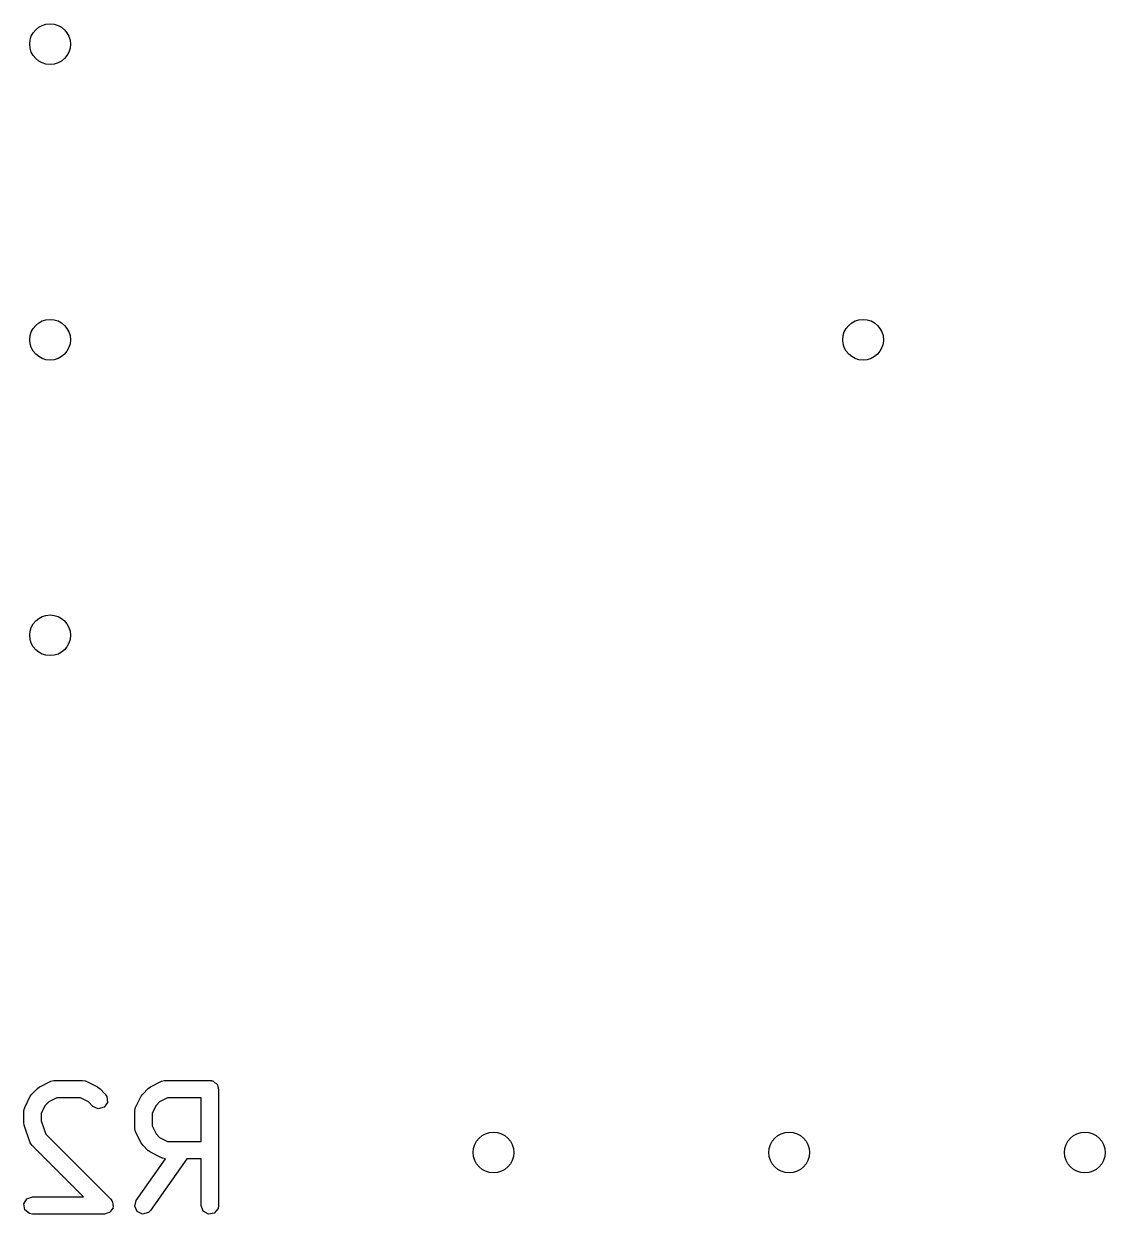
# Model space of a CAD drawing. Extents: x 0.07 to 2.32, y 0.09 to 1.51.
# Drawn here: x 1.9161 to 2.2819, y 1.1041 to 1.5069 of the extents above; entities that cross this region are included whole.
import ezdxf

# ---------------------------------------------------------------- set-up
doc = ezdxf.new("R2010")
doc.units = 0
doc.header["$MEASUREMENT"] = 0
doc.layers.add('BLACK', color=7, linetype='CONTINUOUS')

msp = doc.modelspace()

# ---------------------------------------------------------------- linework, layer by layer
at = {"layer": 'BLACK', "linetype": 'CONTINUOUS'}
for p, q in [((1.9215, 1.14723), (1.92524, 1.1491)), ((1.92524, 1.1491), (1.92623, 1.1494)), ((1.92623, 1.1494), (1.9264, 1.14936)), ((1.9264, 1.14936), (1.92657, 1.14942)), ((1.92657, 1.14942), (1.93594, 1.14942)), ((1.93594, 1.14942), (1.93695, 1.14924)), ((1.93695, 1.14924), (1.93708, 1.14912)), ((1.93708, 1.14912), (1.93726, 1.1491)), ((1.93726, 1.1491), (1.94101, 1.14723)), ((1.95899, 1.14723), (1.96274, 1.1491)), ((1.96274, 1.1491), (1.96372, 1.1494)), ((1.96372, 1.1494), (1.96389, 1.14936)), ((1.96389, 1.14936), (1.96406, 1.14942)), ((1.96406, 1.14942), (1.97906, 1.14942)), ((1.97906, 1.14942), (1.97944, 1.14935)), ((1.97944, 1.14935), (1.97957, 1.14937)), ((1.97957, 1.14937), (1.97969, 1.14931)), ((1.97969, 1.14931), (1.98007, 1.14924)), ((1.98007, 1.14924), (1.98066, 1.14875)), ((1.98066, 1.14875), (1.98132, 1.14836)), ((1.98132, 1.14836), (1.98141, 1.14811)), ((1.98141, 1.14811), (1.98162, 1.14794)), ((1.98162, 1.14794), (1.98175, 1.14718)), ((1.91643, 1.14029), (1.9183, 1.14403)), ((1.9183, 1.14403), (1.91883, 1.14474)), ((1.91883, 1.14474), (1.91885, 1.1448)), ((1.91885, 1.1448), (1.92073, 1.14668)), ((1.92073, 1.14668), (1.92145, 1.14718)), ((1.92145, 1.14718), (1.9215, 1.14723)), ((1.94101, 1.14723), (1.94172, 1.1467)), ((1.94172, 1.1467), (1.94178, 1.14668)), ((1.94178, 1.14668), (1.94365, 1.1448)), ((1.94365, 1.1448), (1.94424, 1.14396)), ((1.94424, 1.14396), (1.94442, 1.14195)), ((1.95392, 1.14029), (1.9558, 1.14403)), ((1.9558, 1.14403), (1.95632, 1.14474)), ((1.95632, 1.14474), (1.95635, 1.1448)), ((1.95635, 1.1448), (1.95822, 1.14668)), ((1.95822, 1.14668), (1.95895, 1.14718)), ((1.95895, 1.14718), (1.95899, 1.14723)), ((1.98175, 1.14718), (1.98201, 1.14646)), ((1.98201, 1.14646), (1.98201, 1.10709)), ((1.91611, 1.13896), (1.91629, 1.13997)), ((1.91629, 1.13997), (1.91641, 1.14011)), ((1.91641, 1.14011), (1.91643, 1.14029)), ((1.92337, 1.14097), (1.92202, 1.13827)), ((1.92456, 1.14216), (1.92337, 1.14097)), ((1.92726, 1.14351), (1.92456, 1.14216)), ((1.93524, 1.14351), (1.92726, 1.14351)), ((1.93794, 1.14216), (1.93524, 1.14351)), ((1.93948, 1.14063), (1.93794, 1.14216)), ((1.94131, 1.13977), (1.93948, 1.14063)), ((1.94326, 1.1403), (1.94131, 1.13977)), ((1.94442, 1.14195), (1.94326, 1.1403)), ((1.95361, 1.13896), (1.95379, 1.13997)), ((1.95379, 1.13997), (1.9539, 1.14011)), ((1.9539, 1.14011), (1.95392, 1.14029)), ((1.96086, 1.14097), (1.95951, 1.13827)), ((1.96206, 1.14216), (1.96086, 1.14097)), ((1.96476, 1.14351), (1.96206, 1.14216)), ((1.97611, 1.14351), (1.96476, 1.14351)), ((1.97611, 1.12879), (1.97611, 1.14351)), ((1.91611, 1.13522), (1.91611, 1.13896)), ((1.92202, 1.13827), (1.92202, 1.13569)), ((1.95361, 1.13334), (1.95361, 1.13896)), ((1.95951, 1.13827), (1.95951, 1.13404)), ((1.91614, 1.13515), (1.91611, 1.13522)), ((1.91627, 1.13428), (1.91614, 1.13515)), ((1.91814, 1.12866), (1.91627, 1.13428)), ((1.92202, 1.13569), (1.92352, 1.13119)), ((1.95367, 1.13317), (1.95361, 1.13334)), ((1.95363, 1.133), (1.95367, 1.13317)), ((1.95392, 1.13202), (1.95363, 1.133)), ((1.9558, 1.12827), (1.95392, 1.13202)), ((1.95951, 1.13404), (1.96086, 1.13134)), ((1.91825, 1.12852), (1.91814, 1.12866)), ((1.91826, 1.12834), (1.91825, 1.12852)), ((1.91885, 1.1275), (1.91826, 1.12834)), ((1.92352, 1.13119), (1.94553, 1.10918)), ((1.95584, 1.12823), (1.9558, 1.12827)), ((1.95635, 1.1275), (1.95584, 1.12823)), ((1.96086, 1.13134), (1.96206, 1.13014)), ((1.96206, 1.13014), (1.96476, 1.12879)), ((1.96476, 1.12879), (1.97611, 1.12879)), ((1.93631, 1.11005), (1.91885, 1.1275)), ((1.95822, 1.12563), (1.95635, 1.1275)), ((1.95828, 1.1256), (1.95822, 1.12563)), ((1.95899, 1.12508), (1.95828, 1.1256)), ((1.96274, 1.1232), (1.95899, 1.12508)), ((1.95414, 1.10879), (1.96402, 1.1229)), ((1.97122, 1.12289), (1.95898, 1.1054)), ((1.96292, 1.12318), (1.96274, 1.1232)), ((1.96305, 1.12307), (1.96292, 1.12318)), ((1.96402, 1.1229), (1.96305, 1.12307)), ((1.97611, 1.12289), (1.97122, 1.12289)), ((1.97611, 1.10709), (1.97611, 1.12289)), ((1.91616, 1.10761), (1.91717, 1.10936)), ((1.91651, 1.10562), (1.91616, 1.10761)), ((1.91717, 1.10936), (1.91907, 1.11005)), ((1.91907, 1.11005), (1.93631, 1.11005)), ((1.94553, 1.10918), (1.9459, 1.10865)), ((1.9459, 1.10865), (1.946, 1.10857)), ((1.946, 1.10857), (1.94601, 1.10849)), ((1.94601, 1.10849), (1.94611, 1.10834)), ((1.94611, 1.10834), (1.94619, 1.10746)), ((1.95362, 1.10684), (1.95414, 1.10879)), ((1.91806, 1.10432), (1.91651, 1.10562)), ((1.91907, 1.10414), (1.91806, 1.10432)), ((1.94344, 1.10414), (1.91907, 1.10414)), ((1.94427, 1.10444), (1.94344, 1.10414)), ((1.94513, 1.10467), (1.94427, 1.10444)), ((1.94521, 1.10479), (1.94513, 1.10467)), ((1.94534, 1.10483), (1.94521, 1.10479)), ((1.94578, 1.1056), (1.94534, 1.10483)), ((1.94629, 1.10633), (1.94578, 1.1056)), ((1.94619, 1.10746), (1.94635, 1.10658)), ((1.94635, 1.10658), (1.94628, 1.10646)), ((1.94628, 1.10646), (1.94629, 1.10633)), ((1.95447, 1.10501), (1.95362, 1.10684)), ((1.9563, 1.10415), (1.95447, 1.10501)), ((1.95826, 1.10468), (1.9563, 1.10415)), ((1.95898, 1.1054), (1.95826, 1.10468)), ((1.9768, 1.1052), (1.97611, 1.10709)), ((1.97855, 1.10419), (1.9768, 1.1052)), ((1.98054, 1.10454), (1.97855, 1.10419)), ((1.98183, 1.10608), (1.98054, 1.10454)), ((1.98201, 1.10709), (1.98183, 1.10608))]:
    msp.add_line(p, q, dxfattribs=at)
at = {"layer": 'BLACK'}
for centre in [(1.925, 1.5), (1.925, 1.4), (2.2, 1.4), (1.925, 1.3), (2.075, 1.125), (2.175, 1.125), (2.275, 1.125)]:
    msp.add_circle(centre, 0.00689, dxfattribs=at)

doc.saveas('drawing.dxf')
